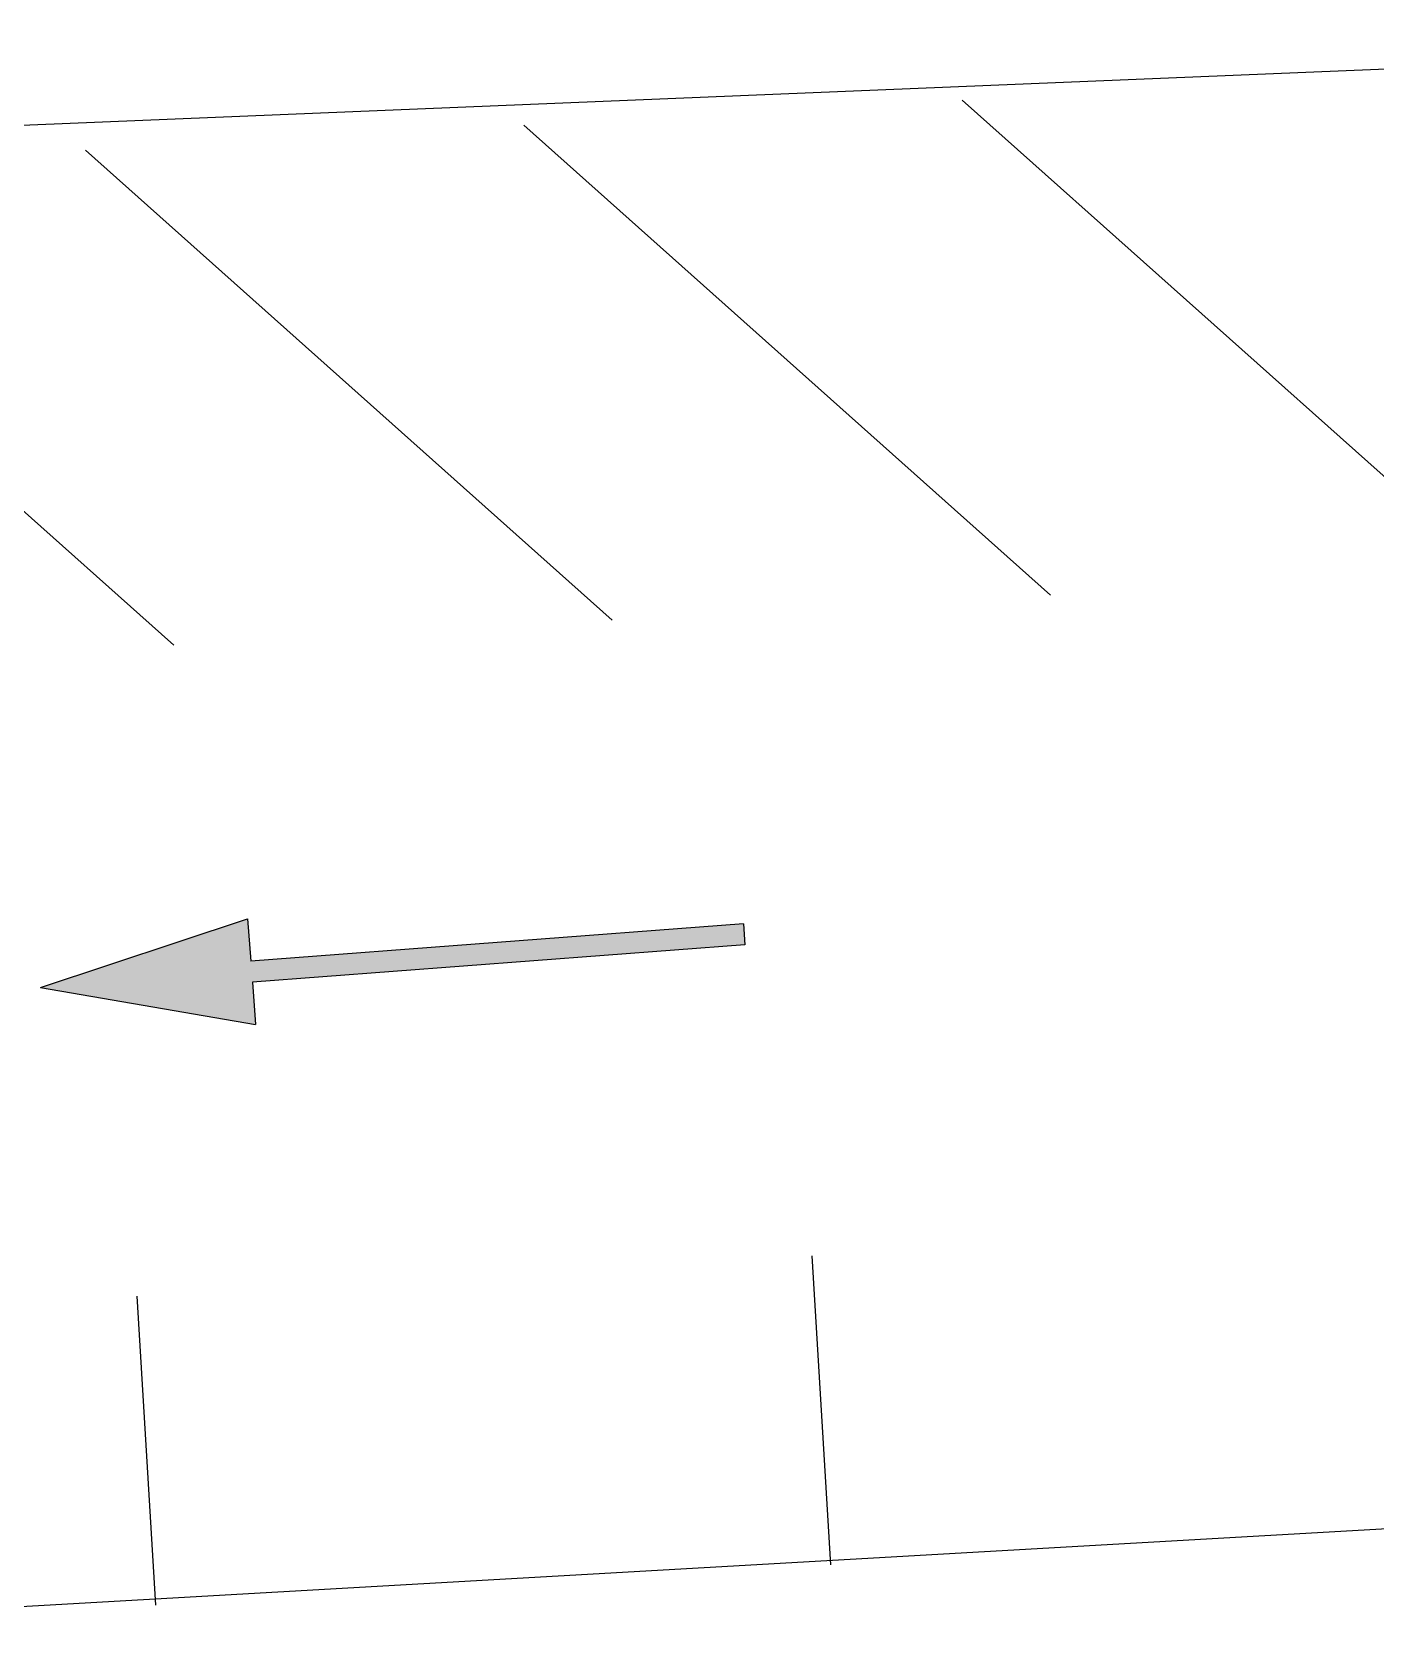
# Model space of a CAD drawing. Header units: millimetres. Extents: x 34038 to 35840, y 10511 to 10922.
# Drawn here: x 34938.56 to 34948.08, y 10780.96 to 10792.31 of the extents above; entities that cross this region are included whole.
import ezdxf

# ---------------------------------------------------------------- set-up
doc = ezdxf.new("R2010")
doc.units = ezdxf.units.MM
doc.layers.add('GUIA', color=7, linetype='Continuous')
doc.layers.add('PINTURA BRANCA', color=7, linetype='Continuous')

msp = doc.modelspace()

# ---------------------------------------------------------------- hatches: boundary and pattern name
msp.add_hatch(color=256).paths.add_polyline_path([(34938.621, 10785.539), (34940.089, 10786.026), (34940.111, 10785.727), (34943.602, 10785.99), (34943.613, 10785.841), (34940.123, 10785.577), (34940.145, 10785.278)])

# ---------------------------------------------------------------- linework, layer by layer
for p, q in [((34938.621, 10785.539), (34940.089, 10786.026)), ((34940.089, 10786.026), (34940.111, 10785.727)), ((34943.602, 10785.99), (34940.111, 10785.727)), ((34943.602, 10785.99), (34943.613, 10785.841)), ((34943.613, 10785.841), (34940.123, 10785.577)), ((34938.621, 10785.539), (34940.145, 10785.278)), ((34940.123, 10785.577), (34940.145, 10785.278)), ((34935.097, 10780.96), (34957.31, 10782.231))]:
    msp.add_line(p, q)
at = {"layer": 'GUIA', "linetype": 'Continuous'}
msp.add_line((34910.3, 10790.486), (34954.47, 10792.309), dxfattribs=at)
at = {"layer": 'PINTURA BRANCA'}
for p, q in [((34945.153, 10791.826), (34948.884, 10788.497)), ((34942.047, 10791.648), (34945.778, 10788.32)), ((34938.941, 10791.471), (34942.672, 10788.143)), ((34935.834, 10791.293), (34939.566, 10787.965)), ((34944.088, 10783.639), (34944.219, 10781.449)), ((34939.305, 10783.353), (34939.436, 10781.163))]:
    msp.add_line(p, q, dxfattribs=at)

doc.saveas('drawing.dxf')
